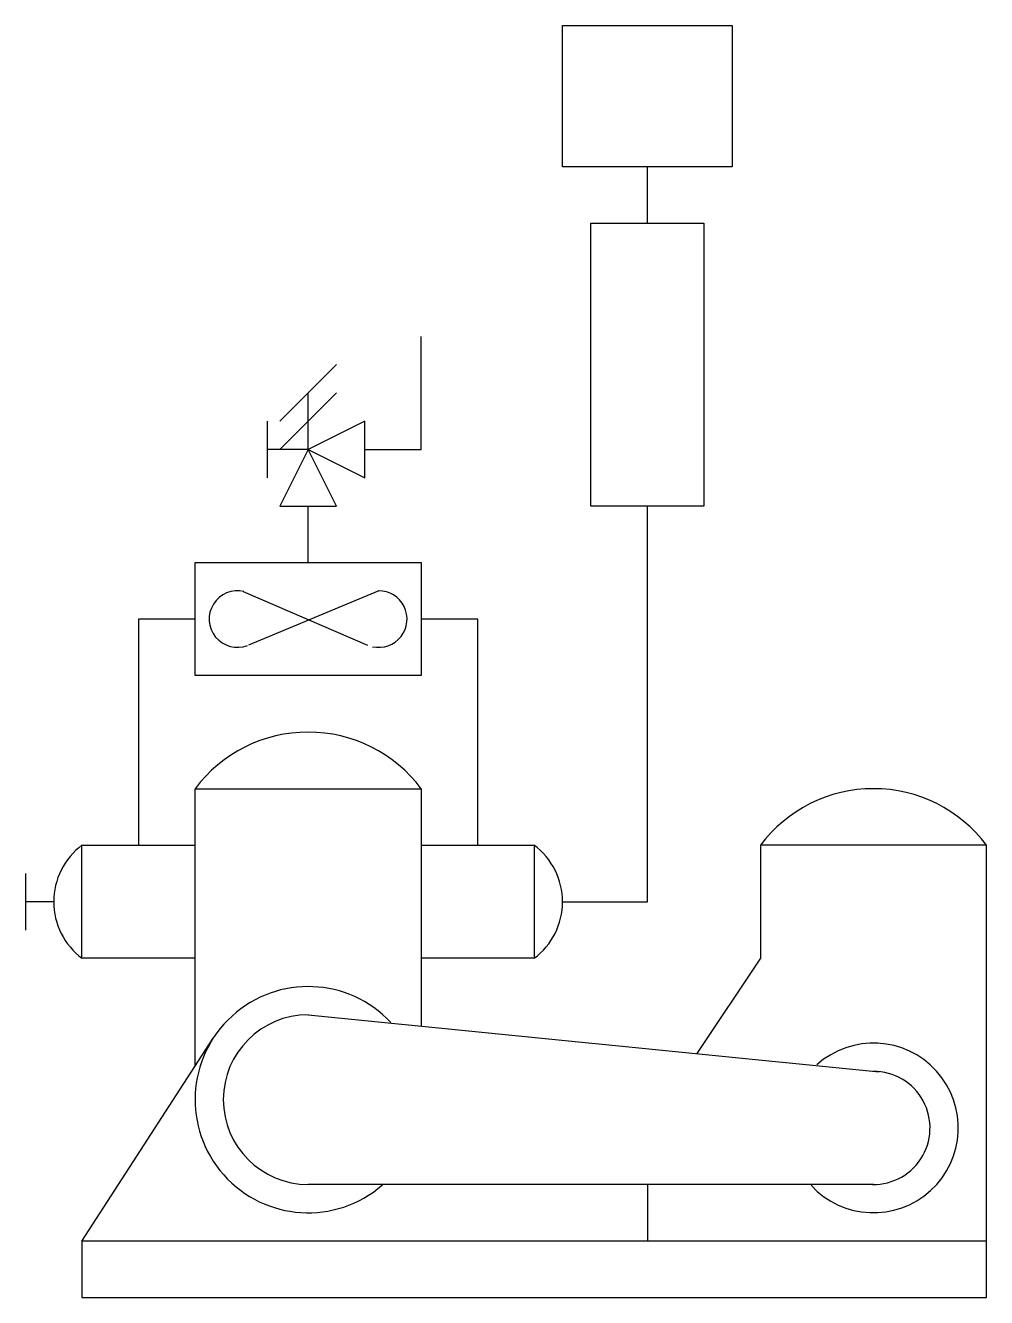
# Model space of a CAD drawing. Header units: millimetres. Extents: x -10086.69 to -10084.57, y 55.11 to 57.92.
import ezdxf

# ---------------------------------------------------------------- set-up
doc = ezdxf.new("R2010")
doc.units = ezdxf.units.MM
doc.header["$LTSCALE"] = 10
doc.layers.add('Tub_equipamentos', color=3, linetype='Continuous')

msp = doc.modelspace()

# ---------------------------------------------------------------- linework, layer by layer
at = {"layer": 'Tub_equipamentos'}
for p, q in [((-10086.1287, 57.0442), (-10086.0037, 57.1692)), ((-10086.1287, 56.9817), (-10086.0037, 57.1067)), ((-10086.156, 56.9192), (-10086.156, 57.0442)), ((-10085.9412, 57.0442), (-10086.0662, 56.9817)), ((-10085.9412, 56.9192), (-10085.9412, 57.0442)), ((-10086.0662, 56.9817), (-10086.156, 56.9817)), ((-10086.0662, 56.9817), (-10086.1287, 56.8567)), ((-10086.0662, 56.9817), (-10085.9412, 56.9192)), ((-10086.0037, 56.8567), (-10086.0662, 56.9817)), ((-10086.1287, 56.8567), (-10086.0037, 56.8567)), ((-10084.5662, 56.1067), (-10085.0662, 56.1067)), ((-10085.0662, 56.1067), (-10085.0662, 55.8567)), ((-10084.5662, 55.2317), (-10084.5662, 56.1067)), ((-10086.6912, 56.0442), (-10086.6912, 55.9192)), ((-10085.0662, 55.8567), (-10085.2066, 55.6461)), ((-10085.3162, 55.3567), (-10085.3162, 55.2317))]:
    msp.add_line(p, q, dxfattribs=at)
for points in [[(-10085.5037, 57.6067), (-10085.5037, 57.9192), (-10085.1287, 57.9192), (-10085.1287, 57.6067)], [(-10085.4412, 56.8567), (-10085.4412, 57.4817), (-10085.1912, 57.4817), (-10085.1912, 56.8567)], [(-10086.3162, 56.4817), (-10086.3162, 56.7317), (-10085.8162, 56.7317), (-10085.8162, 56.4817)], [(-10086.5662, 55.1067), (-10084.5662, 55.1067), (-10084.5662, 55.2317), (-10086.5662, 55.2317)]]:
    msp.add_lwpolyline(points, close=True, dxfattribs=at)
for points in [[(-10085.3162, 57.4817), (-10085.3162, 57.6067)], [(-10085.9412, 56.9817), (-10085.8162, 56.9817), (-10085.8162, 57.2317)], [(-10086.0662, 56.9817), (-10086.0662, 57.1067)], [(-10086.0662, 56.7317), (-10086.0662, 56.8567)], [(-10085.5037, 55.9817), (-10085.3162, 55.9817), (-10085.3162, 56.8567)], [(-10086.21, 56.6679), (-10085.9347, 56.5493)], [(-10085.91, 56.6692), (-10086.1984, 56.549)], [(-10086.3162, 56.6067), (-10086.4412, 56.6067), (-10086.4412, 56.1067)], [(-10085.6912, 56.1067), (-10085.6912, 56.6067), (-10085.8162, 56.6067)], [(-10086.3162, 55.8567), (-10086.5662, 55.8567), (-10086.5662, 56.1067), (-10086.3162, 56.1067)], [(-10085.8162, 56.1067), (-10085.5662, 56.1067), (-10085.5662, 55.8567), (-10085.8162, 55.8567)], [(-10086.6287, 55.9817), (-10086.6912, 55.9817)], [(-10086.0662, 55.7317), (-10084.8038, 55.606)], [(-10086.5662, 55.2317), (-10086.2761, 55.68)], [(-10084.8162, 55.3567), (-10086.0662, 55.3567)]]:
    msp.add_lwpolyline(points, dxfattribs=at)
msp.add_lwpolyline([(-10086.3162, 55.618), (-10086.3162, 56.2317), (-10085.8162, 56.2317), (-10085.8162, 55.7068, -2.414214)], format="xyb", dxfattribs=at)
for centre, radius, start, end in [((-10086.2225, 56.6067), 0.0625, 76.7798, 290.7379), ((-10085.91, 56.6067), 0.0625, 257.4169, 90.7614), ((-10086.0662, 56.0442), 0.3125, 36.8699, 143.1301), ((-10084.8162, 55.9192), 0.3125, 36.8699, 143.1301), ((-10086.4725, 55.9817), 0.1562, 126.8699, 233.1301), ((-10085.66, 55.9817), 0.1562, 306.8699, 53.1301), ((-10086.0662, 55.5442), 0.25, 42.9512, 311.0558), ((-10086.0662, 55.5442), 0.1875, 90, 270), ((-10084.8162, 55.4817), 0.1875, 222.5812, 131.8648), ((-10084.8162, 55.4817), 0.125, 265.0587, 90.2258)]:
    msp.add_arc(centre, radius, start, end, dxfattribs=at)

doc.saveas('drawing.dxf')
